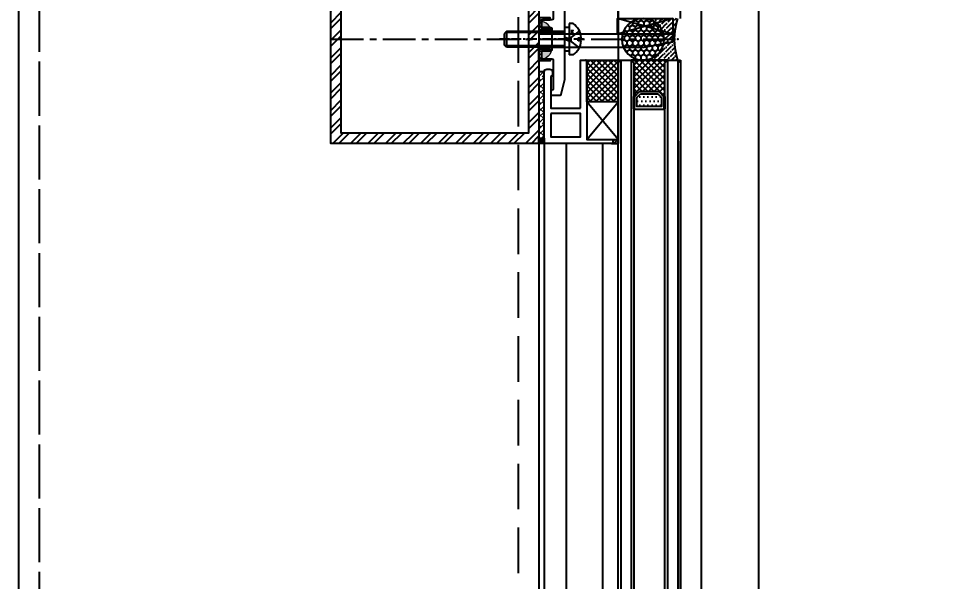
# Model space of a CAD drawing. Extents: x 220580 to 2027826, y -309201 to 71987.
# Drawn here: x 1041850.2 to 1042204.6, y -171104.7 to -170888.4 of the extents above; entities that cross this region are included whole.
import ezdxf
from ezdxf.enums import TextEntityAlignment as Align

# ---------------------------------------------------------------- set-up
doc = ezdxf.new("R2010")
doc.units = 0
for name, pattern in [('AUSGEZOGEN', [0]), ('CENTER', [2, 1.25, -0.25, 0.25, -0.25]), ('ZN-CENTER', [2, 1.25, -0.25, 0.25, -0.25]), ('ZN-DASH', [0.35, 0.25, -0.1])]:
    doc.linetypes.add(name, pattern=pattern)
for name, color, linetype in [('!ZN1-填充-8', 8, 'Continuous'), ('!ZN3-玻璃幕墙-4', 4, 'Continuous'), ('!ZN4-辅助材料-1', 1, 'Continuous'), ('!ZN4-配件-11', 11, 'Continuous'), ('!ZN5-钢材投影-40', 40, 'Continuous'), ('!ZN5-铝材投影-112', 112, 'Continuous'), ('!ZN5-铝材断面-6', 6, 'Continuous'), ('!ZN6-虚线-8', 8, 'ZN-DASH'), ('1 轴线 辅助线', 1, 'CENTER'), ('2钢材断面', 2, 'Continuous'), ('4玻璃幕墙', 4, 'Continuous'), ('A_Hatch', 8, 'Continuous'), ('DIM', 173, 'Continuous'), ('ZX', 240, 'CENTER'), ('型材截面颜色', 253, 'Continuous')]:
    doc.layers.add(name, color=color, linetype=linetype)
for name, color, linetype, lineweight in [('0CABR-填充', 8, 'Continuous', 5), ('0CABR-密封材料、垫片', 195, 'Continuous', 9), ('0填充', 8, 'Continuous', 13), ('轮廓线', 3, 'Continuous', 211)]:
    doc.layers.add(name, color=color, linetype=linetype, lineweight=lineweight)
doc.styles.add('DHTEXT-1', font='ROMANS.shx', dxfattribs={"width": 0.7, "bigfont": 'CHINESE.shx'})
doc.dimstyles.new('ZN200', dxfattribs={"dimscale": 200, "dimtxt": 2.5, "dimasz": 1.5, "dimexe": 1, "dimexo": 2, "dimgap": 0.9, "dimtad": 1, "dimdec": 0, "dimdsep": 46, "dimtxsty": 'DHTEXT-1', "dimblk": 'ARCHTICK', "dimcen": 2.5, "dimclrd": 173, "dimclre": 173, "dimclrt": 7, "dimazin": 2, "dimtfac": 1, "dimtdec": 0, "dimtix": 1, "dimtmove": 2, "dimatfit": 3, "dimfxl": 0, "dimtolj": 1, "dimtzin": 0, "dimarcsym": 0})

# ---------------------------------------------------------------- blocks, each defined once
blk = doc.blocks.new('*U391')
at = {"layer": '1 轴线 辅助线', "ltscale": 10}
blk.add_line((-110.4000402842648, 0), (-4.028435796499252e-05, 0), dxfattribs=at)
at = {"layer": '2钢材断面'}
blk.add_lwpolyline([(-110.4000402842648, 40), (0, 40), (0, -40), (-110.4000402842648, -40)], close=True, dxfattribs=at)
at = {"layer": '4玻璃幕墙', "ltscale": 2}
for p, q in [((0, 8.000001027947292), (-4.028435796499252e-05, 1520.917117915582)), ((23.99995971564204, 8.000001027947292), (23.99995971564204, 1520.91136784805)), ((-4.233745858073235e-05, -8.000001027947292), (23.99995971564204, -8.000001027947292)), ((0, -8.000001027947292), (-4.028435796499252e-05, -39.09438221948221)), ((23.99995971564204, -8.000001027947292), (23.99995971564204, -39.08863215195015))]:
    blk.add_line(p, q, dxfattribs=at)
blk = doc.blocks.new('20250822090122')
at = {"layer": 'A_Hatch'}
h = blk.add_hatch(dxfattribs=at)
h.set_pattern_fill('ANSI32', color=256)
h.set_pattern_definition([(45, (-80, -40), (-3.367596045400933, 3.367596045400933), []), (45, (-77.75493500000448, -40), (-3.367596045400933, 3.367596045400933), [])])
h.paths.add_polyline_path([(0, 40), (-80, 40), (-80, -40), (0, -40)])
h.paths.add_polyline_path([(-4, 36), (-4, -36), (-76, -36), (-76, 36)], flags=16)
at = {"layer": '2钢材断面'}
for points in [[(-80, 40), (0, 40), (0, -40), (-80, -40)], [(-76, 36), (-4, 36), (-4, -36), (-76, -36)]]:
    blk.add_lwpolyline(points, close=True, dxfattribs=at)
blk = doc.blocks.new('20230625105620')
at = {"layer": '0CABR-填充'}
h = blk.add_hatch(dxfattribs=at)
h.set_pattern_fill('ANSI38', color=256, scale=0.3, angle=90.00000000000001)
h.set_pattern_definition([(135, (669.6330778690171, -11486.45394119481), (-0.6735192090801863, -0.6735192090801866), []), (225, (669.6330778690171, -11486.45394119481), (-0.6735192090801858, -2.02055762724056), [2.38125, -1.42875])])
h.paths.add_polyline_path([(-5.199999999720603, 3.69999999992433), (-5.199999999953434, 4.500000000203727), (-8.5, 4.499999999970896), (-8.49999999976717, 7.499999999970896), (-5.199999999953434, 7.499999999970896), (-5.199999999953434, 8.300000000017462), (-9.49999999976717, 8.300000000017462), (-9.5, 3.69999999992433)])
h = blk.add_hatch(dxfattribs=at)
h.set_pattern_fill('ANSI38', color=256, scale=0.3, angle=90)
h.set_pattern_definition([(135, (669.6330778690754, -11486.45394119481), (-0.6735192090801865, -0.6735192090801864), []), (225, (669.6330778690754, -11486.45394119481), (-0.6735192090801867, -2.020557627240559), [2.38125, -1.42875])])
h.paths.add_polyline_path([(-5.199999999662396, 3.69999999992433), (-5.199999999895226, 4.500000000203727), (-8.499999999941792, 4.499999999970896), (-8.499999999708962, 7.499999999970896), (-5.199999999895226, 7.499999999970896), (-5.199999999895226, 8.300000000017462), (-9.499999999708962, 8.300000000017462), (-9.499999999941792, 3.69999999992433)])
h = blk.add_hatch(dxfattribs=at)
h.set_pattern_fill('ANSI38', color=256, scale=0.3, angle=90.00000000000001)
h.set_pattern_definition([(135, (669.6330778687843, -11498.45394119481), (-0.6735192090801863, -0.6735192090801866), []), (225, (669.6330778687843, -11498.45394119481), (-0.6735192090801858, -2.02055762724056), [2.38125, -1.42875])])
h.paths.add_polyline_path([(-5.199999999953434, -8.30000000007567), (-5.200000000186265, -7.499999999796273), (-8.50000000023283, -7.500000000029104), (-8.5, -4.500000000029104), (-5.200000000186265, -4.500000000029104), (-5.200000000186265, -3.699999999982538), (-9.5, -3.699999999982538), (-9.50000000023283, -8.30000000007567)])
h = blk.add_hatch(dxfattribs=at)
h.set_pattern_fill('ANSI38', color=256, scale=0.3, angle=90)
h.set_pattern_definition([(135, (669.6330778688425, -11498.45394119481), (-0.6735192090801865, -0.6735192090801864), []), (225, (669.6330778688425, -11498.45394119481), (-0.6735192090801867, -2.020557627240559), [2.38125, -1.42875])])
h.paths.add_polyline_path([(-5.199999999895226, -8.30000000007567), (-5.200000000128057, -7.499999999796273), (-8.500000000174623, -7.500000000029104), (-8.499999999941792, -4.500000000029104), (-5.200000000128057, -4.500000000029104), (-5.200000000128057, -3.699999999982538), (-9.499999999941792, -3.699999999982538), (-9.500000000174623, -8.30000000007567)])
at = {"layer": '!ZN4-辅助材料-1'}
for points in [[(-5.199999999662396, 3.69999999992433), (-5.199999999895226, 4.500000000203727), (-8.499999999941792, 4.499999999970896), (-8.499999999708962, 7.499999999970896), (-5.199999999895226, 7.499999999970896), (-5.199999999895226, 8.300000000017462), (-9.499999999708962, 8.300000000017462), (-9.499999999941792, 3.69999999992433), (-5.199999999662396, 3.69999999992433)], [(-5.199999999662396, -3.700000000215368), (-5.199999999895226, -4.500000000261934), (-8.499999999941792, -4.500000000261934), (-8.499999999708962, -7.500000000029104), (-5.199999999895226, -7.500000000261934), (-5.199999999895226, -8.30000000007567), (-9.499999999708962, -8.30000000007567), (-9.499999999941792, -3.699999999982538), (-5.199999999662396, -3.700000000215368)]]:
    blk.add_lwpolyline(points, dxfattribs=at)
at = {"layer": '!ZN5-铝材投影-112'}
blk.add_lwpolyline([(-4.499999999767169, 3.999999999970896), (-4.5, -4.000000000029104, -0.4142135623702536), (-4.999999999767169, -4.500000000029104), (-7.999999999767169, -4.500000000029104, 0.414213562373095), (-8.49999999976717, -5.000000000029104), (-8.49999999976717, -7.000000000029104, 0.414213562373095), (-7.999999999767169, -7.500000000029104), (-4.499999999476131, -7.500000000025466, -0.414213562373095), (-3.999999999476131, -8.000000000025466), (-3.999999999476131, -19.00000000002547, -0.414213562373095), (-4.499999999476131, -19.50000000002547, 0.414213562373095), (-4.999999999476131, -20.00000000002547), (-4.999999999476131, -21.50000000002547), (-1.491358648519963, -21.5000000000291, 0.3394542588629411), (-1.008395735407248, -21.12940952254576), (0.5, -15.5000000000291), (0.5, -0.5000000000291038), (0, -2.91038304567337e-11), (0.5, 0.4999999999708962), (0.5000000002328306, 15.4999999999709), (-1.008395735174417, 21.12940952248755, 0.3394542588629411), (-1.491358648519963, 21.4999999999709), (-4.999999999476131, 21.49999999996726), (-4.999999999476131, 19.99999999996726, 0.414213562373095), (-4.499999999476131, 19.49999999996726, -0.414213562373095), (-3.999999999476131, 18.99999999996726), (-3.999999999476131, 7.999999999967258, -0.414213562373095), (-4.499999999476131, 7.499999999967258), (-7.999999999767169, 7.499999999970896, 0.414213562373095), (-8.49999999976717, 6.999999999970896), (-8.49999999976717, 4.999999999970896, 0.414213562373095), (-7.999999999767169, 4.499999999970896), (-4.999999999767169, 4.499999999970896, -0.4142135623688329), (-4.499999999767169, 3.999999999970896)], format="xyb", close=True, dxfattribs=at)
at = {"layer": '0CABR-密封材料、垫片'}
for points in [[(-5.199999999720603, 3.69999999992433), (-5.199999999953434, 4.500000000203727), (-8.5, 4.499999999970896), (-8.49999999976717, 7.499999999970896), (-5.199999999953434, 7.499999999970896), (-5.199999999953434, 8.300000000017462), (-9.49999999976717, 8.300000000017462), (-9.5, 3.69999999992433), (-5.199999999720603, 3.69999999992433)], [(-5.199999999720603, -3.700000000215368), (-5.199999999953434, -4.500000000261934), (-8.5, -4.500000000261934), (-8.49999999976717, -7.500000000029104), (-5.199999999953434, -7.500000000261934), (-5.199999999953434, -8.30000000007567), (-9.49999999976717, -8.30000000007567), (-9.5, -3.699999999982538), (-5.199999999720603, -3.700000000215368)]]:
    blk.add_lwpolyline(points, dxfattribs=at)
blk = doc.blocks.new('*U1907')
at = {"linetype": 'ByBlock', "ltscale": 10}
for p, q in [((-3.099760062443238, 5.999999999999091), (-1.5997600624396, 5.999999999999091)), ((-1.5997600624396, -5.999999999999091), (-1.5997600624396, 5.999999999999091)), ((-1.5997600624396, -4.620044984873882), (-1.5997600624396, 4.620044984872013)), ((-1.5997600624396, 4.620044984872013), (0, 4.620044984872013)), ((0, 4.620044984872013), (0, -4.620044984873882)), ((-6.199760062438145, 0.5999999999958163), (-4.999760062433779, 0.5999999999976353)), ((-5.512308570388996, 3.264313849224891), (-1.5997600624396, 0.2324707128979036)), ((-4.999760062433779, 0.5999999999976353), (-4.999760062433779, -0.5999999999994543)), ((-2.359507198434585, 0.8212005739923881), (-2.359507198434585, -0.8212005739890408)), ((0, -9.343636975245317e-13), (-1.5997600624396, 0.5822434348437788)), ((2.220446049250313e-16, 3.000000000002645), (22.5002399375644, 3.000000000000339)), ((2.220446049250313e-16, 2.55000000000389), (22.95023993756877, 2.549999999997793)), ((22.50023993756076, -2.999999999986928), (22.50023993755713, 3.000000000014891)), ((22.50023993755713, 3.000000000014891), (23.40023993755858, 2.100000000013436)), ((23.40023993756222, -2.100000000009119), (23.40023993755858, 2.100000000013436)), ((-4.999760062433779, -0.5999999999994543), (-6.200041946336569, -0.6000000000067303)), ((-5.512308570388996, -3.264313849219434), (-1.5997600624396, -0.2324707128950645)), ((-0.0001236077368957922, -0.834518847842471), (-1.599883670176496, -0.2522754129977578)), ((0, -2.549999999996544), (22.95023993757604, -2.549999999997114)), ((2.220446049250313e-16, -2.999999999997355), (22.50023993756804, -2.999999999999661)), ((22.50023993755713, -3.000000000014213), (23.40023993755858, -2.100000000012757)), ((-3.0997600624396, -5.999999999999091), (-1.5997600624396, -5.999999999999091)), ((0, -4.620044984873882), (-1.5997600624396, -4.620044984873882))]:
    blk.add_line(p, q, dxfattribs=at)
at = {"color": 0, "linetype": 'ZN-CENTER', "ltscale": 3}
blk.add_line((-7.149760062439595, 2.968965134506063e-13), (25.2002399375604, 2.456684181638768e-12), dxfattribs=at)
at = {"linetype": 'ByBlock', "ltscale": 10}
for centre, radius, start, end in [((0.6289204536260513, 0.2696463704114649), 6.836666666661672, 123.0516276806388, 177.2303399897559), ((0.6289204536260513, -0.2696463704151029), 6.836666666662514, 182.7696600102441, 236.9483723193611)]:
    blk.add_arc(centre, radius, start, end, dxfattribs=at)
at = {"layer": 'Defpoints', "color": 0, "ltscale": 10, "style": 'DHTEXT-1', "width": 0.7}
blk.add_text('M6', height=1, rotation=90, dxfattribs=at).set_placement((-2.254738332375523, -2.651439335049475), align=Align.CENTER)
blk = doc.blocks.new('16胶缝')
at = {"layer": '!ZN1-填充-8', "ltscale": 0.1}
h = blk.add_hatch(dxfattribs=at)
h.set_pattern_fill('HONEY', color=256, scale=10, style=0)
h.set_pattern_definition([(4.818975183877585e-15, (-19679.56000236233, -11324.37131966545), (1.875, 1.08253175), [1.25, -2.5]), (120, (-19679.56000236233, -11324.37131966545), (-1.874999995903225, 1.082531757095823), [1.249999999999998, -2.499999999999997]), (60.00000000000003, (-19679.56000236233, -11324.37131966545), (4.096775418904741e-09, 2.165063507095822), [-2.499999999999998, 1.249999999999999])])
edge = h.paths.add_edge_path()
edge.add_ellipse((8.000000000182808, 13.40127735032729), major_axis=(-1.852811262691897e-12, -8.148750109612592), ratio=0.9817456533069091, start_angle=0, end_angle=360)
h = blk.add_hatch(dxfattribs=at)
h.set_pattern_fill('ANSI36', color=256, scale=10, style=0)
h.set_pattern_definition([(45.00000000000003, (-19679.575386873, -11324.37131966545), (0.6629126073623883, 2.430679560328756), [3.125, -0.625, 0, -0.625])])
edge = h.paths.add_edge_path()
edge.add_ellipse((8.015384510843433, 13.40127735032729), major_axis=(0.8733517820453444, 8.103544729698486), ratio=0.9813319895029027, start_angle=124.6262873536864, end_angle=247.3977371599691, ccw=False)
edge.add_arc((0.0005942590132690384, 10.19757702908555), 1.197577176534192, 269.97156881858757, 324.48671338471985, ccw=False)
edge.add_line((1.455191522836685e-11, 8.999999999992724), (1.091393642127514e-11, -1.818989403545856e-12))
edge.add_arc((8.000000000015461, -24.92179927315374), 26.17434008740905, 432.2031562990745, 467.7968437009381, ccw=False)
edge.add_line((16.00000000001455, 0), (16.00000000001091, 9.000000000003638))
edge.add_arc((16.00645417175474, 10.22705133927502), 1.227068313314542, 216.5905572920867, 269.6986325029304, ccw=False)
at = {"layer": '!ZN4-辅助材料-1', "color": 1, "ltscale": 0.1}
blk.add_arc((8.000000000014552, -24.92179927313555), 26.17434008739207, 72.20315629866607, 107.7968437013339, dxfattribs=at)
blk.add_ellipse((8.000000000182808, 13.40127735032729), major_axis=(-1.852811262691897e-12, -8.148750109612592), ratio=0.9817456533069091, dxfattribs=at)
blk.add_point((8.000000000014552, 7.275957614183426e-12), dxfattribs=at)
blk = doc.blocks.new('胶缝断面')
at = {"color": 7, "ltscale": 0.1, "extrusion": (0, 0, -1), "zscale": -1, "rotation": 180}
blk.add_blockref('16胶缝', (8, 5.456968210637569e-12), dxfattribs=at)
blk = doc.blocks.new('20230625110549')
at = {"layer": '!ZN1-填充-8', "ltscale": 20}
h = blk.add_hatch(color=256, dxfattribs=at)
h.dxf.hatch_style = 1
h.paths.add_polyline_path([(0, 5), (0, 0), (5, 0, 0.4142135623730951)])
at = {"layer": '0CABR-填充', "ltscale": 20}
blk.add_line((0, 0), (0, 5), dxfattribs=at)
blk.add_arc((0, 0), 5, 0, 90, dxfattribs=at)
blk = doc.blocks.new('20250822103150', base_point=(-89262.55327602196, -87415.13117897836))
at = {"layer": '!ZN4-辅助材料-1'}
blk.add_lwpolyline([(-89131.15327524142, -87413.13117784284), (-89152.31959590278, -87413.13230322828), (-89152.31959575377, -87407.13276996238), (-89131.15327509241, -87407.13164457693), (-89131.15327524142, -87413.13117784284), (-89152.31959575377, -87407.13276996238), (-89131.15327509241, -87407.13164457693), (-89152.31959590278, -87413.13230322828)], dxfattribs=at)
at = {"layer": '!ZN5-钢材投影-40'}
blk.add_lwpolyline([(-89142.15327716633, -87418.13194908516), (-89131.15327524142, -87416.13194908516), (-89131.15327524142, -87413.13117784284), (-89182.55327602196, -87413.13117784284), (-89182.55327602196, -87418.13117784284), (-89142.14942095472, -87418.13117784284)], close=True, dxfattribs=at)
at = {"layer": '0CABR-填充', "ltscale": 20}
blk.add_blockref('20230625110549', (-89182.55327602196, -87413.13117784284), dxfattribs=at)
at = {"layer": '0CABR-填充', "ltscale": 20, "xscale": -1, "rotation": 180}
blk.add_blockref('20230625110549', (-89182.55327602196, -87418.1311778428), dxfattribs=at)
blk = doc.blocks.new('20240131155736')
at = {"layer": '!ZN1-填充-8'}
h = blk.add_hatch(dxfattribs=at)
h.set_pattern_fill('ANSI36', color=256, scale=0.5, angle=270, style=0)
h.set_pattern_definition([(315, (4155.516182055328, -11794.82250172619), (1.543481520808761, -0.4209495056751171), [1.984375, -0.396875, 0, -0.396875])])
h.paths.add_polyline_path([(-0.7497986001617392, 0.7500036128367356), (-0.7497986001617392, -0.7500036128367356), (1.250202532093681, -0.7500036128367356), (1.250202532093681, 0.7500036128367356)])
at = {"layer": '!ZN4-辅助材料-1', "linetype": 'AUSGEZOGEN'}
blk.add_line((-1.250202532108233, 0.749996387068677), (1.250202532108233, 0.7500036128367356), dxfattribs=at)
blk = doc.blocks.new('20240131160147')
at = {"layer": '!ZN5-铝材断面-6'}
blk.add_lwpolyline([(-3.359996820086963, 1.24972521692689), (-3.360017300714389, 19.749725232934), (-0.8600173007143894, 19.749725232934), (-0.8599968200869625, -10.750274787526), (9.139988671027822, -10.75027476862306), (9.139988671027822, -12.25027476862306), (-17.2600001134706, -12.25027476875402), (-17.2600001134706, 15.24972523121687, -0.414213562373095), (-16.2600001134706, 16.24972523121687), (-15.06000012539153, 16.24972523121687, -0.414213562373095), (-14.06000012539153, 15.24972523121687), (-14.06000012539153, 13.74972523121687), (-14.2600001134706, 13.74972523121687, 0.414213562373095), (-14.7600001134706, 13.24972523121687), (-14.7600001134706, 1.249725235698861)], format="xyb", close=True, dxfattribs=at)
blk.add_lwpolyline([(-14.7600001134706, -0.7502747643011389), (-14.7600001134706, -9.750274768754025), (-3.359996820086963, -9.750274787525996), (-3.359996820086963, -0.7502747830731096)], close=True, dxfattribs=at)
at = {"layer": '!ZN1-填充-8', "ltscale": 50, "xscale": -1, "rotation": 180}
blk.add_blockref('20240131155736', (9.889797354408074, -11.50027115578996), dxfattribs=at)
blk = doc.blocks.new('20250822102610', base_point=(-89164.55327459493, -87453.63117898782))
at = {"layer": '!ZN1-填充-8'}
h = blk.add_hatch(dxfattribs=at)
h.set_pattern_fill('ANSI37', color=256, angle=-1.272221872585407e-14, style=0)
h.set_pattern_definition([(44.99999999999999, (0, 0), (-1.122532015133644, 1.122532015133644), []), (135, (0, 0), (-1.122532015133644, -1.122532015133644), [])])
edge = h.paths.add_edge_path()
edge.add_line((-89165.05327484866, -87423.13117512563), (-89151.55327484867, -87423.13118085341))
edge.add_line((-89151.55327484867, -87423.13118085341), (-89152.55327484867, -87424.13118000627))
edge.add_line((-89152.55327484867, -87424.13118000627), (-89152.55327484867, -87439.13118438769))
edge.add_line((-89152.55327484867, -87439.13118438769), (-89164.55327484867, -87439.13117682973))
edge.add_line((-89164.55327484867, -87439.13117682973), (-89164.55327484867, -87423.63117784967))
edge.add_arc((-89165.05327484867, -87423.63117512563), 0.5000000000074204, 359.9996878473482, 449.9999999983324)
at = {"layer": '!ZN1-填充-8', "ltscale": 100}
for p, q in [((-89152.5532746931, -87453.63117898782), (-89164.55327484867, -87439.13117682973)), ((-89164.55327459493, -87453.63117898782), (-89152.55327484867, -87439.13118438756))]:
    blk.add_line(p, q, dxfattribs=at)
at = {"layer": '!ZN4-辅助材料-1', "linetype": 'AUSGEZOGEN'}
blk.add_lwpolyline([(-89165.05327484866, -87423.13117512563), (-89151.55327484867, -87423.13118085341), (-89152.55327484867, -87424.13118000627), (-89152.55327484867, -87439.13118438769), (-89164.55327484867, -87439.13117682973), (-89164.55327484867, -87423.63117784967, 0.4142151580810171), (-89165.05327484866, -87423.13117512563), (-89165.05327484866, -87423.13117512563)], format="xyb", dxfattribs=at)
blk.add_lwpolyline([(-89152.55327484867, -87439.13118438768), (-89164.55327467559, -87439.13117716176), (-89164.55327469764, -87442.13117353823)], dxfattribs=at)
blk.add_lwpolyline([(-89164.55327459965, -87439.13117716176), (-89164.55327459493, -87453.63117898782), (-89152.5532746931, -87453.63117898782), (-89152.55327469783, -87439.13117716176)], close=True, dxfattribs=at)
blk = doc.blocks.new('20250822103338', base_point=(-89182.55327602196, -87455.13117897836))
at = {"layer": '0填充'}
h = blk.add_hatch(dxfattribs=at)
h.set_pattern_fill('ANSI38', color=256, angle=360, style=0)
h.set_pattern_definition([(45, (0, 0), (-1.122532015133644, 1.122532015133644), []), (134.9999999999999, (0, 0), (-3.367596045400932, 1.122532015133645), [3.96875, -2.38125])])
h.paths.add_polyline_path([(-89182.553276022, -87453.13117897836), (-89180.55327602198, -87453.13117897836), (-89180.55327602211, -87427.6311789784), (-89182.55327602211, -87427.6311789784)])
at = {"layer": '型材截面颜色', "ltscale": 60}
h = blk.add_hatch(dxfattribs=at)
h.set_pattern_fill('ANSI36', color=256, scale=0.3, angle=90.00000000000001)
h.set_pattern_definition([(135, (0, 0), (-0.9260889124852567, 0.2525697034050699), [1.190625, -0.238125, 0, -0.238125])])
h.paths.add_polyline_path([(-89182.55327602196, -87455.13117898106), (-89182.55327602196, -87453.13104161006), (-89180.55326710995, -87453.1311102956), (-89180.55326710995, -87455.13124766659)])
at = {"layer": '!ZN4-辅助材料-1'}
for points in [[(-89180.55327602195, -87427.6311789784), (-89182.55327602195, -87427.6311789784), (-89182.55327602196, -87453.13117897836), (-89180.55327602196, -87453.13117897836)], [(-89182.55327602196, -87455.13117897836), (-89182.55327602196, -87453.13104160737), (-89180.55326570052, -87453.13103338321), (-89180.55326570052, -87455.1311707542)]]:
    blk.add_lwpolyline(points, close=True, dxfattribs=at)
at = {"layer": '0CABR-密封材料、垫片'}
blk.add_lwpolyline([(-89180.55327602195, -87427.6311789784), (-89182.55327602195, -87427.6311789784), (-89182.55327602196, -87455.13117897836), (-89180.55327602196, -87455.13117897836)], close=True, dxfattribs=at)
blk = doc.blocks.new('20250822103828')
at = {"layer": '!ZN4-辅助材料-1', "ltscale": 100}
for name, p in [('20250822102610', (18.40000010126096, 1.499999990541255)), ('20250822103338', (0, 0))]:
    blk.add_blockref(name, p, dxfattribs=at)
at = {"layer": '!ZN6-虚线-8', "ltscale": 50}
blk.add_blockref('20240131160147', (19.26000011348515, 12.25027476875402), dxfattribs=at)
blk = doc.blocks.new('*U733')
at = {"layer": '!ZN1-填充-8'}
h = blk.add_hatch(dxfattribs=at)
h.set_pattern_fill('ANSI37', color=256, scale=0.5, style=0)
h.set_pattern_definition([(45, (104147.152268232, 29987.51196815458), (-1.122532015133644, 1.122532015133644), []), (135, (104147.152268232, 29987.51196815458), (-1.122532015133644, -1.122532015133644), [])])
h.paths.add_polyline_path([(-5.000001026521204, -7.999999998435669), (-19.0000010265212, -7.999999998435669), (-18.0000010265212, -8.99999999843567), (-18.0000010265212, -21.99999999843567), (-17.7500010265212, -21.99999999843567), (-15.7500010265212, -19.99999999843567), (-8.250001026521204, -19.99999999843567), (-6.250001026521204, -21.99999999843567), (-6.000001026521204, -21.99999999843567), (-6.000001026521204, -8.99999999843567)])
h = blk.add_hatch(dxfattribs=at)
h.set_pattern_fill('DOTS', color=8, angle=-1.272221872585407e-14, style=0)
h.set_pattern_definition([(0, (104147.152268232, 29987.51196815458), (0.7937500000000003, 1.5875), [0, -1.5875])])
h.paths.add_polyline_path([(-15.33578673216107, -21.00000143289799), (-8.664213388663484, -21.00000143289799), (-7.249997335646185, -22.41421748591165), (-7.249997335646185, -25.80000143289726), (-16.74999733564619, -25.80000143289726), (-16.74999733564619, -22.41421203638674)])
for points in [[(-18, -26.75000102790364), (-18, -22.00000102790364), (-17.75, -22.00000102790364), (-17.75, -26.75000102790364)], [(-6.25, -26.75000102790364), (-6.25, -22.00000102790364), (-6, -22.00000102790364), (-6, -26.75000102790364)]]:
    blk.add_hatch(color=256, dxfattribs=at).paths.add_polyline_path(points)
for p, q in [((-23, -8.000001027907274), (-23.00000000001455, -935.8423944668793)), ((-19.00000102947524, -7.999999998435669), (-19.00000102947524, -935.8423934374114)), ((-4.999999091349309, -7.999999998435669), (-4.999999091363861, -935.8423934374114)), ((-1.000000120824552, -8.000001027907274), (-1.000000120839104, -935.8423944668793))]:
    blk.add_line(p, q, dxfattribs=at)
at = {"layer": '!ZN3-玻璃幕墙-4'}
for points in [[(-24.00000000001455, -935.8423944668793), (-24, -9.000001027907274), (-23, -8.000001027907274), (-19, -8.000001027907274), (-18, -9.000001027907274), (-18.00000000001455, -935.8423944668793)], [(-6.000000000014552, -935.8423944668793), (-6, -9.000001027903636), (-5, -8.000001027903636), (-1, -8.000001027903636), (0, -9.000001027903636), (-1.455191522836685e-11, -935.8423944668793)]]:
    blk.add_lwpolyline(points, dxfattribs=at)
at = {"layer": '!ZN4-辅助材料-1'}
for points in [[(-5.000001026521204, -7.999999998435669), (-19.0000010265212, -7.999999998435669), (-18.0000010265212, -8.99999999843567), (-18.0000010265212, -21.99999999843567), (-17.7500010265212, -21.99999999843567), (-15.7500010265212, -19.99999999843567), (-8.250001026521204, -19.99999999843567), (-8.250001026521204, -19.99999999843567), (-6.250001026521204, -21.99999999843567), (-6.000001026521204, -21.99999999843567), (-6.000001026521204, -8.99999999843567), (-5.000001026521204, -7.999999998435669)], [(-15.74999993958045, -20.00000102790364), (-8.250000060419552, -20.00000102790364), (-6.250000060419552, -22.00000102790364), (-6.250000060419552, -27.00000102790364), (-17.75000006041955, -27.00000102790364), (-17.75000006041955, -22.00000102790364)], [(-15.33578673216107, -21.00000143289799), (-8.664213388663484, -21.00000143289799), (-7.249997335646185, -22.41421748591165), (-7.249997335646185, -25.80000143289726), (-16.74999733564619, -25.80000143289726), (-16.74999733564619, -22.41421203638674)], [(-18, -26.75000102790364), (-18, -22.00000102790364), (-17.75, -22.00000102790364), (-17.75, -26.75000102790364)], [(-6.25, -26.75000102790364), (-6.25, -22.00000102790364), (-6, -22.00000102790364), (-6, -26.75000102790364)]]:
    blk.add_lwpolyline(points, close=True, dxfattribs=at)
blk.add_lwpolyline([(-17.74999853286135, -26.40000038206927), (-17.65000006041373, -26.40000038206927), (-17.65000006041373, -22.04142079812664), (-15.70857608562801, -20.09999682333728), (-8.291423709393712, -20.09999682333728), (-6.349998532867176, -22.04142199986745), (-6.349998532867176, -26.40000102790509), (-6.250000060419552, -26.40000102790509), (-6.349998532867176, -26.40000102790509)], dxfattribs=at)
at = {"layer": '!ZN5-钢材投影-40', "ltscale": 0.3}
for p, q in [((-254.4017149738647, 425.0000000494219), (-254.4017149738647, -935.8423944668793)), ((-54.39999999999418, 425.0000000494219), (-54.39999999999418, -935.8423944668793))]:
    blk.add_line(p, q, dxfattribs=at)
at = {"layer": '!ZN5-铝材投影-112'}
for p, q in [((7.999997113627614, 425.0000000494219), (7.999997113627614, -935.8423944668793)), ((30.0000000448199, 425.0000000494219), (30.0000000448199, -935.8423944668793)), ((-52.40170605068852, -39.99999999995634), (-52.40170605068852, -935.8423944668793)), ((-43.9017349172791, -39.99999999995634), (-43.9017349172791, -935.8423944668793)), ((-30.00001585268183, -39.99999999995634), (-30.00001585268183, -935.8423944668793))]:
    blk.add_line(p, q, dxfattribs=at)
at = {"layer": '!ZN6-虚线-8', "color": 8, "linetype": 'ZN-DASH', "ltscale": 70}
for p, q in [((-246.4017149738647, -935.8423944668793), (-246.4017149738647, 425.0000000494219)), ((-62.39999999999418, 425.0000000494219), (-62.39999999999418, -935.8423944668793))]:
    blk.add_line(p, q, dxfattribs=at)
at = {"layer": 'Defpoints', "color": 250}
for p in [(-24.00000205304241, -8.000001027903636), (-18, -7.999999998435669), (-6, -7.999999998435669), (0, -8.000001027903636), (-6.000001026521204, -20.00000102790364)]:
    blk.add_point(p, dxfattribs=at)
at = {"layer": 'ZX', "ltscale": 10}
blk.add_line((-134.3999999999942, 0), (0, 0), dxfattribs=at)
at = {"layer": '!ZN4-辅助材料-1', "ltscale": 100}
for name, p in [('20250822103150', (-134.3999999999942, 0)), ('20250822103828', (-54.39999999999418, -40))]:
    blk.add_blockref(name, p, dxfattribs=at)
at = {"layer": '!ZN4-辅助材料-1', "rotation": 270}
blk.add_blockref('胶缝断面', (-1.000000120824552, 1.2082455214113e-07), dxfattribs=at)
at = {"layer": '!ZN4-配件-11', "color": 1, "rotation": 180}
blk.add_blockref('*U1907', (-44.40000000005239, 1.557054929435253e-09), dxfattribs=at)
at = {"layer": '!ZN5-铝材断面-6', "ltscale": 100}
blk.add_blockref('20250822090122', (-54.39999999999418, 0), dxfattribs=at)
at = {"layer": '0CABR-填充', "ltscale": 20}
blk.add_blockref('20230625105620', (-44.9000000001688, 0), dxfattribs=at)
blk = doc.blocks.new('_ArchTick')
at = {"color": 0, "linetype": 'ByBlock', "const_width": 0.4}
blk.add_lwpolyline([(-0.5, -0.5), (0.5, 0.5)], dxfattribs=at)
blk = doc.blocks.new('*D1154')
at = {"layer": 'Defpoints', "color": 0, "ltscale": 2000, "transparency": 16777216}
for p in [(1042132.404167852, -169336.4261415169), (1043171.794693128, -169336.4261415169), (1042132.404167852, -170896.4261415169)]:
    blk.add_point(p, dxfattribs=at)
at = {"layer": 'DIM', "color": 173, "linetype": 'ByBlock', "lineweight": -2, "ltscale": 2000, "transparency": 16777216}
for p, q in [((1042532.404167852, -169336.4261415169), (1043371.794693128, -169336.4261415169)), ((1043171.794693128, -170896.4261415169), (1043171.794693128, -169336.4261415169)), ((1042532.404167852, -170896.4261415169), (1043371.794693128, -170896.4261415169))]:
    blk.add_line(p, q, dxfattribs=at)
at = {"layer": 'DIM', "color": 173, "lineweight": -2, "ltscale": 2000, "transparency": 16777216, "xscale": 300, "yscale": 300, "zscale": 300}
for p, rotation in [((1043171.794693128, -169336.4261415169), 90), ((1043171.794693128, -170896.4261415169), 270)]:
    blk.add_blockref('_ArchTick', p, dxfattribs=dict(at, rotation=rotation))
at = {"layer": 'DIM', "color": 7, "ltscale": 2000, "transparency": 16777216, "insert": (1042741.794693128, -170116.4261415171), "char_height": 500, "attachment_point": 5, "rotation": 90, "style": 'DHTEXT-1'}
blk.add_mtext('\\A1;1560', dxfattribs=at)
blk = doc.blocks.new('*D1155')
at = {"layer": 'Defpoints', "color": 0, "ltscale": 2000, "transparency": 16777216}
for p in [(1042132.404167852, -170896.4261415169), (1043171.794693128, -170896.4261415169), (1042132.404167852, -172456.4261415169)]:
    blk.add_point(p, dxfattribs=at)
at = {"layer": 'DIM', "color": 173, "linetype": 'ByBlock', "lineweight": -2, "ltscale": 2000, "transparency": 16777216}
for p, q in [((1042532.404167852, -170896.4261415169), (1043371.794693128, -170896.4261415169)), ((1043171.794693128, -172456.4261415169), (1043171.794693128, -170896.4261415169)), ((1042532.404167852, -172456.4261415169), (1043371.794693128, -172456.4261415169))]:
    blk.add_line(p, q, dxfattribs=at)
at = {"layer": 'DIM', "color": 173, "lineweight": -2, "ltscale": 2000, "transparency": 16777216, "xscale": 300, "yscale": 300, "zscale": 300}
for p, rotation in [((1043171.794693128, -170896.4261415169), 90), ((1043171.794693128, -172456.4261415169), 270)]:
    blk.add_blockref('_ArchTick', p, dxfattribs=dict(at, rotation=rotation))
at = {"layer": 'DIM', "color": 7, "ltscale": 2000, "transparency": 16777216, "insert": (1042741.794693128, -171676.4261415171), "char_height": 500, "attachment_point": 5, "rotation": 90, "style": 'DHTEXT-1'}
blk.add_mtext('\\A1;1560', dxfattribs=at)

msp = doc.modelspace()

# ---------------------------------------------------------------- linework, layer by layer
at = {"layer": '!ZN5-钢材投影-40', "ltscale": 0.3}
msp.add_line((1041850.271612634, -170536.5666090832), (1041850.206647204, -177194.5113576385), dxfattribs=at)
at = {"layer": '!ZN6-虚线-8', "color": 8, "linetype": 'ZN-DASH', "ltscale": 70}
msp.add_line((1041858.206647204, -177194.5113576385), (1041858.271612634, -170536.5666090832), dxfattribs=at)

# ---------------------------------------------------------------- block references
at = {"ltscale": 50}
msp.add_blockref('*U733', (1042104.667503454, -170896.4261415168), dxfattribs=at)
at = {"layer": '轮廓线', "ltscale": 2}
for p in [(1042080.671652918, -170896.4261415168), (1042080.671652918, -172456.4261415168)]:
    msp.add_blockref('*U391', p, dxfattribs=at)

# ---------------------------------------------------------------- dimensions: what is measured, and where the dimension line sits
at = {"layer": 'DIM', "ltscale": 2000}
for base, p1, p2, picture, middle in [((1043171.794693128, -169336.4261415169), (1042132.404167851, -170896.4261415168), (1042132.404167851, -169336.4261415168), '*D1154', (1042741.794693128, -170116.4261415171)), ((1043171.794693128, -170896.4261415169), (1042132.404167851, -172456.4261415168), (1042132.404167851, -170896.4261415168), '*D1155', (1042741.794693128, -171676.4261415171))]:
    dim = msp.add_linear_dim(base=base, p1=p1, p2=p2, angle=90, dimstyle='ZN200', dxfattribs=at)
    dim.commit()
    dim.dimension.update_dxf_attribs({"geometry": picture, "text_midpoint": middle})

doc.saveas('drawing.dxf')
